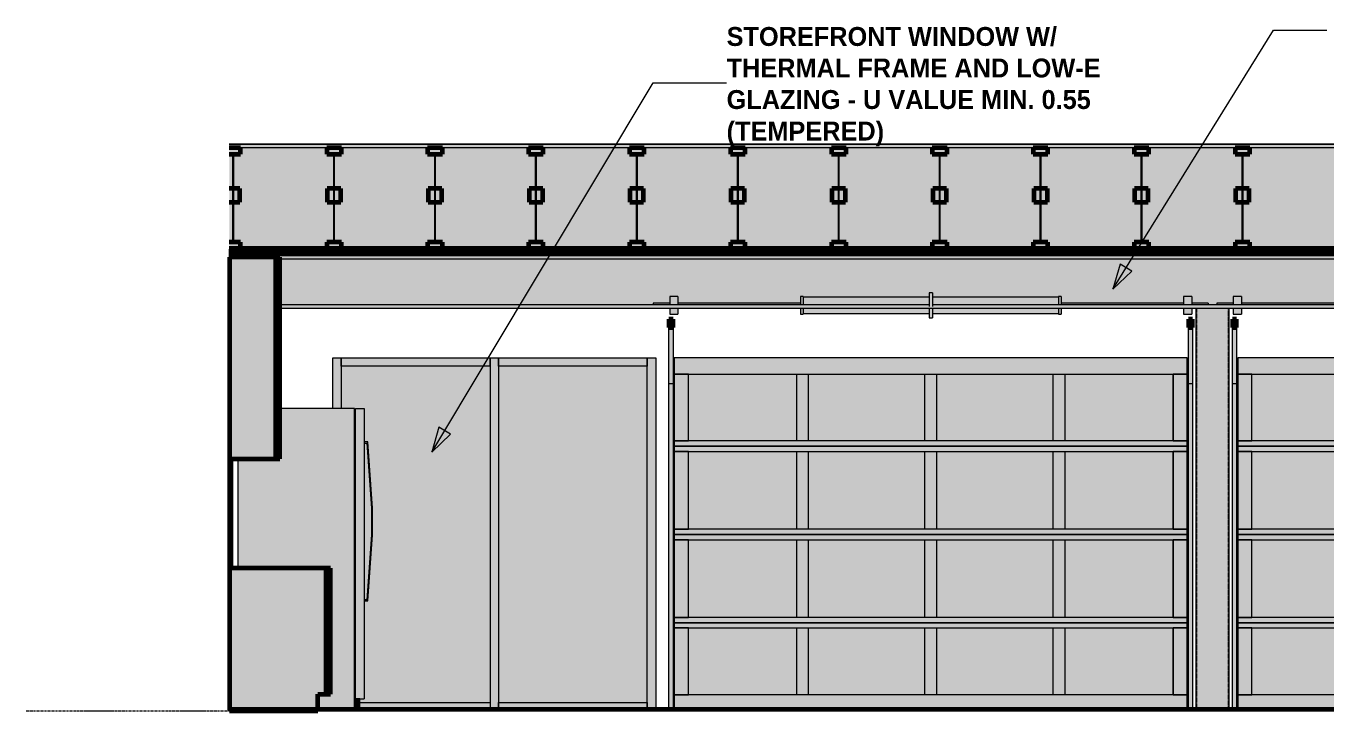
# Model space of a CAD drawing. Header units: inches. Extents: x 2872 to 9394, y -6 to 375.
# Drawn here: x 2872.2 to 3181.5, y 0 to 163 of the extents above; entities that cross this region are included whole.
import ezdxf

# ---------------------------------------------------------------- set-up
doc = ezdxf.new("R2010")
doc.units = ezdxf.units.IN
doc.header["$MEASUREMENT"] = 0
doc.linetypes.add('Grid Line 1_2_', pattern=[0.875, 0.5, -0.125, 0.125, -0.125])
doc.linetypes.add('Hidden 1_8_', pattern=[0.1875, 0.125, -0.0625])
for name, color, linetype, lineweight in [('0-1', 7, 'Continuous', 5), ('0-2', 250, 'Continuous', 18), ('0-3', 10, 'Continuous', 9), ('A-CLNG-1', 251, 'Continuous', 5), ('A-CLNG-2', 7, 'Continuous', 60), ('A-CLNG-3', 250, 'Continuous', 18), ('A-CLNG-PATT-1', 10, 'Continuous', 9), ('A-DOOR-1', 55, 'Continuous', 18), ('A-DOOR-4', 255, 'Continuous', 18), ('A-DOOR-5', 50, 'Continuous', 18), ('A-DOOR-6', 59, 'Continuous', 18), ('A-DOOR-7', 250, 'Continuous', 18), ('A-DOOR-8', 7, 'Continuous', 60), ('A-FLOR-1', 8, 'Continuous', 5), ('A-FLOR-2', 7, 'Continuous', 60), ('A-FLOR-LEVL-1', 51, 'Grid Line 1_2_', 9), ('A-FLOR-MCUT-1', 250, 'Continuous', 18), ('A-FLOR-PATT-1', 252, 'Continuous', 9), ('A-FLOR-PATT-2', 253, 'Continuous', 9), ('A-FLOR-PATT-3', 10, 'Continuous', 9), ('A-GLAZ-CURT-1', 10, 'Continuous', 9), ('A-GLAZ-CWMG-1', 57, 'Continuous', 9), ('A-GLAZ-CWMG-2', 10, 'Continuous', 9), ('A-WALL-1', 250, 'Continuous', 18), ('A-WALL-2', 113, 'Continuous', 60), ('A-WALL-PATT-1', 111, 'Continuous', 9), ('G-ANNO-TEXT', 231, 'Continuous', 9), ('I-WALL', 2, 'Continuous', 18), ('Q-CASE', 31, 'Continuous', 9), ('Q-CASE-1', 31, 'Continuous', 60), ('Q-SPCQ', 91, 'Continuous', 9), ('S-BEAM-1', 254, 'Continuous', 5), ('S-BEAM-2', 10, 'Continuous', 9), ('S-BEAM-3', 7, 'Continuous', 60), ('S-COLS-1', 254, 'Continuous', 5), ('S-COLS-2', 10, 'Continuous', 9), ('S-COLS-3', 10, 'Hidden 1_8_', 9)]:
    doc.layers.add(name, color=color, linetype=linetype, lineweight=lineweight)
doc.styles.add('Century Gothic_B', font='GOTHICB.TTF', dxfattribs={"height": 4.5})

# ---------------------------------------------------------------- blocks, each defined once
blk = doc.blocks.new('System Panel - Glazed-3216260-INTERIOR ELEVATION - COMMUNITY ROOM _115_ - WEST WALL')
at = {"layer": 'A-GLAZ-CURT-1'}
blk.add_hatch(color=256, dxfattribs=at).paths.add_polyline_path([(3019.92, 2), (3019.92, 82), (2984.53, 82), (2984.53, 2)], flags=0)
blk = doc.blocks.new('Rectangular Mullion - 2_ x 4_ rectangular-3216261-INTERIOR ELEVATION - COMMUNITY ROOM _115_ - WEST WALL')
at = {"layer": 'A-GLAZ-CWMG-1'}
blk.add_hatch(color=256, dxfattribs=at).paths.add_polyline_path([(2945.12, 72), (2947.12, 72), (2947.12, 84), (2945.12, 84), (2945.12, 81)], flags=0)
at = {"layer": 'A-GLAZ-CWMG-2'}
blk.add_line((2947.12, 84), (2947.12, 72), dxfattribs=at)
blk = doc.blocks.new('Rectangular Mullion - 2_ x 4_ rectangular-2352499-INTERIOR ELEVATION - COMMUNITY ROOM _115_ - WEST WALL')
at = {"layer": 'A-GLAZ-CWMG-1'}
blk.add_hatch(color=256, dxfattribs=at).paths.add_polyline_path([(2984.53, 0.38), (3019.92, 0.38), (3019.92, 2), (2984.53, 2)], flags=0)
at = {"layer": 'A-GLAZ-CWMG-2'}
for p, q in [((2984.53, 0.38), (2984.53, 2)), ((2984.53, 2), (3019.92, 2)), ((3019.92, 2), (3019.92, 0.38))]:
    blk.add_line(p, q, dxfattribs=at)
blk = doc.blocks.new('Rectangular Mullion - 2_ x 4_ rectangular-3216262-INTERIOR ELEVATION - COMMUNITY ROOM _115_ - WEST WALL')
at = {"layer": 'A-GLAZ-CWMG-1'}
blk.add_hatch(color=256, dxfattribs=at).paths.add_polyline_path([(3019.92, 0.38), (3021.92, 0.38), (3021.92, 84), (3019.92, 84), (3019.92, 1.51)], flags=0)
at = {"layer": 'A-GLAZ-CWMG-2'}
blk.add_line((3019.92, 0.38), (3019.92, 84), dxfattribs=at)
blk = doc.blocks.new('Rectangular Mullion - 2_ x 4_ rectangular-1948706-INTERIOR ELEVATION - COMMUNITY ROOM _115_ - WEST WALL')
at = {"layer": 'A-GLAZ-CWMG-1'}
blk.add_hatch(color=256, dxfattribs=at).paths.add_polyline_path([(2976.7, 82), (2982.52, 82), (2982.52, 84), (2947.12, 84), (2947.12, 82)], flags=0)
at = {"layer": 'A-GLAZ-CWMG-2'}
for p, q in [((2947.12, 82), (2947.12, 84)), ((2982.52, 84), (2982.52, 82)), ((2982.52, 82), (2947.12, 82))]:
    blk.add_line(p, q, dxfattribs=at)
blk = doc.blocks.new('System Panel - Glazed-3216263-INTERIOR ELEVATION - COMMUNITY ROOM _115_ - WEST WALL')
at = {"layer": 'A-GLAZ-CURT-1'}
h = blk.add_hatch(color=256, dxfattribs=at)
h.paths.add_polyline_path([(2950.57, 2), (2950.57, 72), (2952.57, 72), (2952.57, 64), (2953.48, 64), (2954.57, 48.28), (2954.57, 41.94), (2953.48, 26.23), (2952.57, 26.23), (2952.57, 2.87), (2951.57, 2.87), (2951.57, 2), (2982.53, 2), (2982.52, 82), (2947.12, 82), (2947.12, 72), (2950.32, 72), (2950.32, 2)], flags=0)
h.paths.add_polyline_path([(2953.24, 26.48), (2954.32, 41.95), (2954.32, 48.29), (2953.24, 63.75), (2952.57, 63.75), (2952.57, 26.48)], flags=0)
blk = doc.blocks.new('Rectangular Mullion - 2_ x 4_ rectangular-V2-INTERIOR ELEVATION - COMMUNITY ROOM _115_ - WEST WALL')
at = {"layer": 'A-GLAZ-CWMG-1'}
h = blk.add_hatch(color=256, dxfattribs=at)
h.paths.add_polyline_path([(2976.7, 0.38), (2982.53, 0.38), (2982.53, 2), (2951.57, 2), (2951.57, 0.38), (2974.15, 0.38)], flags=0)
h.paths.add_polyline_path([(2950.32, 0.38), (2950.57, 0.38), (2950.57, 2), (2950.32, 2)], flags=0)
at = {"layer": 'A-GLAZ-CWMG-2'}
for p, q in [((2950.32, 2), (2950.57, 2)), ((2951.57, 2), (2982.53, 2)), ((2982.53, 2), (2982.53, 0.38))]:
    blk.add_line(p, q, dxfattribs=at)
blk = doc.blocks.new('Rectangular Mullion - 2_ x 4_ rectangular-3216264-INTERIOR ELEVATION - COMMUNITY ROOM _115_ - WEST WALL')
at = {"layer": 'A-GLAZ-CWMG-1'}
blk.add_hatch(color=256, dxfattribs=at).paths.add_polyline_path([(2984.53, 0.38), (2984.53, 84), (2982.53, 84), (2982.53, 0.38)], flags=0)
at = {"layer": 'A-GLAZ-CWMG-2'}
for p, q in [((2982.53, 84), (2982.53, 0.38)), ((2984.53, 84), (2984.53, 0.38))]:
    blk.add_line(p, q, dxfattribs=at)
blk = doc.blocks.new('GLASS GARAGE DOOR B - DOOR AT COMMUNITY ROOM-3205847-INTERIOR ELEVATION - COMMUNITY ROOM _115_ - WEST WALL')
at = {"layer": 'A-DOOR-1'}
h = blk.add_hatch(color=256, dxfattribs=at)
h.paths.add_polyline_path([(3279, 3.87), (3279, 19.75), (3278.95, 19.75), (3278.95, 3.87)], flags=0)
h.paths.add_polyline_path([(3279, 22.25), (3279, 40.75), (3278.95, 40.75), (3278.95, 22.25)], flags=0)
h.paths.add_polyline_path([(3278.95, 43.25), (3279, 43.25), (3279, 61.75), (3278.95, 61.75)], flags=0)
h.paths.add_polyline_path([(3279, 64.25), (3279, 80.12), (3278.95, 80.12), (3278.95, 64.25)], flags=0)
at = {"layer": 'A-DOOR-4'}
h = blk.add_hatch(color=256, dxfattribs=at)
h.paths.add_polyline_path([(3221.72, 93.5), (3221.72, 95.87), (3220.92, 95.87), (3220.92, 93.5)], flags=0)
h.paths.add_polyline_path([(3221.72, 96.25), (3221.72, 99.5), (3220.92, 99.5), (3220.92, 96.25), (3221.28, 96.25)], flags=0)
for points in [[(3155.32, 96.68), (3159.27, 96.7), (3159.26, 97), (3155.32, 97), (3155.32, 96.7)], [(3180.32, 96.68), (3190.33, 96.7), (3190.33, 97), (3161.21, 97), (3161.21, 96.68), (3173.3, 96.68)], [(3277.85, 96.68), (3281.44, 96.69), (3281.44, 97), (3252.32, 97), (3252.32, 96.68), (3271.6, 96.68)], [(3283.89, 96.68), (3287.32, 96.69), (3287.32, 97), (3283.38, 97), (3283.38, 96.68), (3283.75, 96.68)], [(3159.26, 91.25), (3160.04, 91.25), (3160.04, 93.25), (3159.04, 93.25), (3159.04, 91.25)], [(3283.6, 91.25), (3283.6, 93.25), (3282.6, 93.25), (3282.6, 91.25)], [(3159.26, 77.91), (3160.04, 77.91), (3160.04, 91.25), (3159.04, 91.25), (3159.04, 77.91)], [(3283.6, 77.91), (3283.6, 91.25), (3282.6, 91.25), (3282.6, 77.91)], [(3159.04, 0.37), (3160.04, 0.37), (3160.04, 77.91), (3159.04, 77.91), (3159.04, 3.87)], [(3283.6, 0.37), (3283.6, 77.91), (3282.6, 77.91), (3282.6, 0.37)]]:
    blk.add_hatch(color=256, dxfattribs=at).paths.add_polyline_path(points, flags=0)
h = blk.add_hatch(color=256, dxfattribs=at)
h.paths.add_polyline_path([(3159.27, 94.42), (3161.21, 94.42), (3161.21, 95.87), (3159.27, 95.87), (3159.27, 94.52)], flags=0)
h.paths.add_polyline_path([(3161.02, 96.68), (3161.21, 96.7), (3161.21, 98.58), (3159.27, 98.58), (3159.27, 96.68), (3160.04, 96.68)], flags=0)
h = blk.add_hatch(color=256, dxfattribs=at)
h.paths.add_polyline_path([(3190.33, 94.37), (3190.95, 94.37), (3190.95, 95.87), (3190.33, 95.87), (3190.33, 94.51)], flags=0)
h.paths.add_polyline_path([(3190.71, 96.68), (3190.95, 96.7), (3190.95, 98.63), (3190.33, 98.63), (3190.33, 96.68)], flags=0)
h = blk.add_hatch(color=256, dxfattribs=at)
h.paths.add_polyline_path([(3190.95, 94.59), (3220.92, 94.59), (3220.92, 95.87), (3190.95, 95.87), (3190.95, 94.69)], flags=0)
h.paths.add_polyline_path([(3220.92, 96.68), (3220.92, 98.41), (3190.95, 98.41), (3190.95, 96.68), (3218.94, 96.68)], flags=0)
h = blk.add_hatch(color=256, dxfattribs=at)
h.paths.add_polyline_path([(3221.72, 94.59), (3251.69, 94.59), (3251.69, 95.87), (3221.72, 95.87), (3221.72, 94.69)], flags=0)
h.paths.add_polyline_path([(3250.54, 96.68), (3251.69, 96.7), (3251.69, 98.41), (3221.72, 98.41), (3221.72, 96.68), (3243.52, 96.68)], flags=0)
h = blk.add_hatch(color=256, dxfattribs=at)
h.paths.add_polyline_path([(3252.32, 94.37), (3252.32, 95.87), (3251.69, 95.87), (3251.69, 94.37)], flags=0)
h.paths.add_polyline_path([(3252.32, 96.68), (3252.32, 98.63), (3251.69, 98.63), (3251.69, 96.68), (3252.29, 96.68)], flags=0)
h = blk.add_hatch(color=256, dxfattribs=at)
h.paths.add_polyline_path([(3281.44, 94.42), (3283.38, 94.42), (3283.38, 95.87), (3281.44, 95.87), (3281.44, 94.52)], flags=0)
h.paths.add_polyline_path([(3283.38, 96.68), (3283.38, 98.58), (3281.44, 98.58), (3281.44, 96.68), (3282.22, 96.68)], flags=0)
at = {"layer": 'A-DOOR-5'}
h = blk.add_hatch(color=256, dxfattribs=at)
h.paths.add_polyline_path([(3163.7, 64.25), (3189.45, 64.25), (3189.45, 80.12), (3163.7, 80.12), (3163.7, 67.45)], flags=0)
h.paths.add_polyline_path([(3250.45, 64.25), (3250.45, 80.12), (3222.7, 80.12), (3222.7, 64.25)], flags=0)
h.paths.add_polyline_path([(3257.56, 64.25), (3278.95, 64.25), (3278.95, 80.12), (3253.2, 80.12), (3253.2, 64.25)], flags=0)
h.paths.add_polyline_path([(3192.2, 64.25), (3219.95, 64.25), (3219.95, 80.12), (3192.2, 80.12), (3192.2, 67.45)], flags=0)
h = blk.add_hatch(color=256, dxfattribs=at)
h.paths.add_polyline_path([(3219.95, 43.25), (3219.95, 61.75), (3192.2, 61.75), (3192.2, 43.25), (3201.39, 43.25)], flags=0)
h.paths.add_polyline_path([(3173.3, 43.25), (3189.45, 43.25), (3189.45, 61.75), (3163.7, 61.75), (3163.7, 43.25)], flags=0)
h.paths.add_polyline_path([(3278.95, 43.25), (3278.95, 61.75), (3253.2, 61.75), (3253.2, 43.25), (3257.56, 43.25)], flags=0)
h.paths.add_polyline_path([(3250.45, 43.25), (3250.45, 61.75), (3222.7, 61.75), (3222.7, 43.25)], flags=0)
h = blk.add_hatch(color=256, dxfattribs=at)
h.paths.add_polyline_path([(3219.95, 22.25), (3219.95, 40.75), (3192.2, 40.75), (3192.2, 22.25), (3201.39, 22.25)], flags=0)
h.paths.add_polyline_path([(3173.3, 22.25), (3189.45, 22.25), (3189.45, 40.75), (3163.7, 40.75), (3163.7, 22.25)], flags=0)
h.paths.add_polyline_path([(3257.56, 22.25), (3278.95, 22.25), (3278.95, 40.75), (3253.2, 40.75), (3253.2, 22.25)], flags=0)
h.paths.add_polyline_path([(3250.45, 22.25), (3250.45, 40.75), (3222.7, 40.75), (3222.7, 22.25)], flags=0)
h = blk.add_hatch(color=256, dxfattribs=at)
h.paths.add_polyline_path([(3163.7, 3.87), (3189.45, 3.87), (3189.45, 19.75), (3163.7, 19.75), (3163.7, 16.86)], flags=0)
h.paths.add_polyline_path([(3278.95, 3.87), (3278.95, 19.75), (3253.2, 19.75), (3253.2, 3.87), (3257.56, 3.87)], flags=0)
h.paths.add_polyline_path([(3192.2, 3.87), (3219.95, 3.87), (3219.95, 19.75), (3192.2, 19.75)], flags=0)
h.paths.add_polyline_path([(3250.45, 3.87), (3250.45, 19.75), (3222.7, 19.75), (3222.7, 3.87)], flags=0)
at = {"layer": 'A-DOOR-6'}
h = blk.add_hatch(color=256, dxfattribs=at)
h.paths.add_polyline_path([(3160.32, 63), (3282.32, 63), (3282.32, 64.25), (3160.32, 64.25)], flags=0)
h.paths.add_polyline_path([(3278.95, 80.12), (3282.32, 80.12), (3282.32, 84), (3160.32, 84), (3160.32, 80.12), (3263.61, 80.12)], flags=0)
h = blk.add_hatch(color=256, dxfattribs=at)
h.paths.add_polyline_path([(3161.32, 64.25), (3163.7, 64.25), (3163.7, 80.12), (3160.32, 80.12), (3160.32, 64.25)], flags=0)
h.paths.add_polyline_path([(3279, 64.25), (3282.32, 64.25), (3282.32, 80.12), (3279, 80.12), (3279, 67.45)], flags=0)
for points in [[(3189.45, 64.25), (3192.2, 64.25), (3192.2, 80.12), (3189.45, 80.12), (3189.45, 67.45)], [(3219.95, 64.25), (3222.7, 64.25), (3222.7, 80.12), (3219.95, 80.12), (3219.95, 67.45)], [(3250.45, 64.25), (3253.2, 64.25), (3253.2, 80.12), (3250.45, 80.12), (3250.45, 67.45)], [(3192.2, 43.25), (3192.2, 61.75), (3189.45, 61.75), (3189.45, 43.25)], [(3222.7, 43.25), (3222.7, 61.75), (3219.95, 61.75), (3219.95, 43.25)], [(3253.2, 43.25), (3253.2, 61.75), (3250.45, 61.75), (3250.45, 43.25)], [(3189.45, 22.25), (3192.2, 22.25), (3192.2, 40.75), (3189.45, 40.75), (3189.45, 33.72)], [(3222.7, 22.25), (3222.7, 40.75), (3219.95, 40.75), (3219.95, 22.25)], [(3253.2, 22.25), (3253.2, 40.75), (3250.45, 40.75), (3250.45, 22.25)], [(3192.2, 3.87), (3192.2, 19.75), (3189.45, 19.75), (3189.45, 3.87)], [(3222.7, 3.87), (3222.7, 19.75), (3219.95, 19.75), (3219.95, 3.87)], [(3253.2, 3.87), (3253.2, 19.75), (3250.45, 19.75), (3250.45, 3.87)]]:
    blk.add_hatch(color=256, dxfattribs=at).paths.add_polyline_path(points, flags=0)
h = blk.add_hatch(color=256, dxfattribs=at)
h.paths.add_polyline_path([(3160.32, 42), (3282.32, 42), (3282.32, 43.25), (3160.32, 43.25)], flags=0)
h.paths.add_polyline_path([(3257.56, 61.75), (3282.32, 61.75), (3282.32, 63), (3160.32, 63), (3160.32, 61.75), (3201.39, 61.75)], flags=0)
h = blk.add_hatch(color=256, dxfattribs=at)
h.paths.add_polyline_path([(3161.32, 43.25), (3163.7, 43.25), (3163.7, 61.75), (3160.32, 61.75), (3160.32, 43.25)], flags=0)
h.paths.add_polyline_path([(3281.32, 43.25), (3282.32, 43.25), (3282.32, 61.75), (3279, 61.75), (3279, 43.25)], flags=0)
h = blk.add_hatch(color=256, dxfattribs=at)
h.paths.add_polyline_path([(3160.32, 21), (3282.32, 21), (3282.32, 22.25), (3160.32, 22.25)], flags=0)
h.paths.add_polyline_path([(3201.39, 40.75), (3282.32, 40.75), (3282.32, 42), (3160.32, 42), (3160.32, 40.75), (3173.3, 40.75)], flags=0)
h = blk.add_hatch(color=256, dxfattribs=at)
h.paths.add_polyline_path([(3161.32, 22.25), (3163.7, 22.25), (3163.7, 40.75), (3160.32, 40.75), (3160.32, 22.25)], flags=0)
h.paths.add_polyline_path([(3282.32, 22.25), (3282.32, 40.75), (3279, 40.75), (3279, 22.25), (3281.32, 22.25)], flags=0)
h = blk.add_hatch(color=256, dxfattribs=at)
h.paths.add_polyline_path([(3173.3, 0.37), (3282.32, 0.37), (3282.32, 3.87), (3160.32, 3.87), (3160.32, 0.37), (3172.13, 0.37)], flags=0)
h.paths.add_polyline_path([(3257.56, 19.75), (3282.32, 19.75), (3282.32, 21), (3160.32, 21), (3160.32, 19.75), (3201.39, 19.75)], flags=0)
h = blk.add_hatch(color=256, dxfattribs=at)
h.paths.add_polyline_path([(3281.32, 3.87), (3282.32, 3.87), (3282.32, 19.75), (3279, 19.75), (3279, 3.87)], flags=0)
h.paths.add_polyline_path([(3163.7, 3.87), (3163.7, 19.75), (3160.32, 19.75), (3160.32, 3.87), (3161.32, 3.87)], flags=0)
at = {"layer": 'A-DOOR-7'}
for p, q in [((3221.72, 99.5), (3220.92, 99.5)), ((3220.92, 99.5), (3220.92, 96.24)), ((3221.72, 99.5), (3221.72, 96.24)), ((3159.27, 97), (3155.32, 97)), ((3155.32, 97), (3155.32, 96.7)), ((3161.21, 98.58), (3159.27, 98.58)), ((3159.27, 98.58), (3159.27, 96.69)), ((3161.21, 98.58), (3161.21, 96.69)), ((3190.33, 97), (3161.21, 97)), ((3190.95, 98.63), (3190.33, 98.63)), ((3190.33, 98.63), (3190.33, 96.69)), ((3190.95, 98.63), (3190.95, 96.69)), ((3220.92, 98.41), (3190.95, 98.41)), ((3251.69, 98.41), (3221.72, 98.41)), ((3252.32, 98.63), (3251.69, 98.63)), ((3251.69, 98.63), (3251.69, 96.69)), ((3252.32, 98.63), (3252.32, 96.69)), ((3281.44, 97), (3252.32, 97)), ((3283.38, 98.58), (3281.44, 98.58)), ((3281.44, 98.58), (3281.44, 96.69)), ((3283.38, 98.58), (3283.38, 96.69)), ((3287.32, 97), (3283.38, 97)), ((3287.32, 97), (3287.32, 96.7)), ((3159.27, 95.86), (3159.27, 94.42)), ((3159.27, 94.42), (3161.21, 94.42)), ((3161.21, 95.86), (3161.21, 94.42)), ((3190.33, 95.86), (3190.33, 94.37)), ((3190.33, 94.37), (3190.95, 94.37)), ((3190.95, 95.86), (3190.95, 94.37)), ((3190.95, 94.59), (3220.92, 94.59)), ((3220.92, 95.86), (3220.92, 93.5)), ((3220.92, 93.5), (3221.72, 93.5)), ((3221.72, 95.86), (3221.72, 93.5)), ((3221.72, 94.59), (3251.69, 94.59)), ((3251.69, 95.86), (3251.69, 94.37)), ((3251.69, 94.37), (3252.32, 94.37)), ((3252.32, 95.86), (3252.32, 94.37)), ((3281.44, 95.86), (3281.44, 94.42)), ((3281.44, 94.42), (3283.38, 94.42)), ((3283.38, 95.86), (3283.38, 94.42)), ((3159.04, 77.91), (3159.04, 91.25)), ((3160.04, 91.25), (3160.04, 77.91)), ((3282.6, 77.91), (3282.6, 91.25)), ((3283.6, 91.25), (3283.6, 77.91)), ((3282.32, 84), (3160.32, 84)), ((3160.32, 84), (3160.32, 80.12)), ((3282.32, 80.12), (3282.32, 84)), ((3159.04, 0.37), (3159.04, 77.91)), ((3159.04, 77.91), (3160.04, 77.91)), ((3160.04, 77.91), (3160.04, 0.37)), ((3163.7, 80.12), (3160.32, 80.12)), ((3160.32, 80.12), (3160.32, 64.25)), ((3160.32, 80.12), (3282.32, 80.12)), ((3163.7, 64.25), (3163.7, 80.12)), ((3189.45, 80.12), (3192.2, 80.12)), ((3189.45, 64.25), (3189.45, 80.12)), ((3192.2, 80.12), (3192.2, 64.25)), ((3219.95, 80.12), (3222.7, 80.12)), ((3219.95, 64.25), (3219.95, 80.12)), ((3222.7, 80.12), (3222.7, 64.25)), ((3250.45, 80.12), (3253.2, 80.12)), ((3250.45, 64.25), (3250.45, 80.12)), ((3253.2, 80.12), (3253.2, 64.25)), ((3278.95, 64.25), (3278.95, 80.12)), ((3282.32, 80.12), (3279, 80.12)), ((3279, 80.12), (3279, 64.25)), ((3282.32, 64.25), (3282.32, 80.12)), ((3282.6, 0.37), (3282.6, 77.91)), ((3282.6, 77.91), (3283.6, 77.91)), ((3283.6, 77.91), (3283.6, 0.37)), ((3160.32, 64.25), (3163.7, 64.25)), ((3160.32, 64.25), (3160.32, 63)), ((3282.32, 64.25), (3160.32, 64.25)), ((3160.32, 63), (3282.32, 63)), ((3282.32, 63), (3160.32, 63)), ((3160.32, 63), (3160.32, 61.75)), ((3192.2, 64.25), (3189.45, 64.25)), ((3222.7, 64.25), (3219.95, 64.25)), ((3253.2, 64.25), (3250.45, 64.25)), ((3279, 64.25), (3282.32, 64.25)), ((3282.32, 63), (3282.32, 64.25)), ((3282.32, 61.75), (3282.32, 63)), ((3163.7, 61.75), (3160.32, 61.75)), ((3160.32, 61.75), (3160.32, 43.25)), ((3160.32, 61.75), (3282.32, 61.75)), ((3163.7, 43.25), (3163.7, 61.75)), ((3189.45, 61.75), (3192.2, 61.75)), ((3189.45, 43.25), (3189.45, 61.75)), ((3192.2, 61.75), (3192.2, 43.25)), ((3219.95, 61.75), (3222.7, 61.75)), ((3219.95, 43.25), (3219.95, 61.75)), ((3222.7, 61.75), (3222.7, 43.25)), ((3250.45, 61.75), (3253.2, 61.75)), ((3250.45, 43.25), (3250.45, 61.75)), ((3253.2, 61.75), (3253.2, 43.25)), ((3278.95, 43.25), (3278.95, 61.75)), ((3282.32, 61.75), (3279, 61.75)), ((3279, 61.75), (3279, 43.25)), ((3282.32, 43.25), (3282.32, 61.75)), ((3160.32, 43.25), (3163.7, 43.25)), ((3160.32, 43.25), (3160.32, 42)), ((3282.32, 43.25), (3160.32, 43.25)), ((3160.32, 42), (3282.32, 42)), ((3282.32, 42), (3160.32, 42)), ((3160.32, 42), (3160.32, 40.75)), ((3163.7, 40.75), (3160.32, 40.75)), ((3160.32, 40.75), (3160.32, 22.25)), ((3160.32, 40.75), (3282.32, 40.75)), ((3163.7, 22.25), (3163.7, 40.75)), ((3192.2, 43.25), (3189.45, 43.25)), ((3189.45, 40.75), (3192.2, 40.75)), ((3189.45, 22.25), (3189.45, 40.75)), ((3192.2, 40.75), (3192.2, 22.25)), ((3222.7, 43.25), (3219.95, 43.25)), ((3219.95, 40.75), (3222.7, 40.75)), ((3219.95, 22.25), (3219.95, 40.75)), ((3222.7, 40.75), (3222.7, 22.25)), ((3253.2, 43.25), (3250.45, 43.25)), ((3250.45, 40.75), (3253.2, 40.75)), ((3250.45, 22.25), (3250.45, 40.75)), ((3253.2, 40.75), (3253.2, 22.25)), ((3278.95, 22.25), (3278.95, 40.75)), ((3279, 43.25), (3282.32, 43.25)), ((3282.32, 40.75), (3279, 40.75)), ((3279, 40.75), (3279, 22.25)), ((3282.32, 42), (3282.32, 43.25)), ((3282.32, 40.75), (3282.32, 42)), ((3282.32, 22.25), (3282.32, 40.75)), ((3160.32, 22.25), (3163.7, 22.25)), ((3160.32, 22.25), (3160.32, 21)), ((3282.32, 22.25), (3160.32, 22.25)), ((3192.2, 22.25), (3189.45, 22.25)), ((3222.7, 22.25), (3219.95, 22.25)), ((3253.2, 22.25), (3250.45, 22.25)), ((3279, 22.25), (3282.32, 22.25)), ((3282.32, 21), (3282.32, 22.25)), ((3160.32, 21), (3282.32, 21)), ((3282.32, 21), (3160.32, 21)), ((3160.32, 21), (3160.32, 19.75)), ((3163.7, 19.75), (3160.32, 19.75)), ((3160.32, 19.75), (3160.32, 3.87)), ((3160.32, 19.75), (3282.32, 19.75)), ((3163.7, 3.87), (3163.7, 19.75)), ((3189.45, 19.75), (3192.2, 19.75)), ((3189.45, 3.87), (3189.45, 19.75)), ((3192.2, 19.75), (3192.2, 3.87)), ((3219.95, 19.75), (3222.7, 19.75)), ((3219.95, 3.87), (3219.95, 19.75)), ((3222.7, 19.75), (3222.7, 3.87)), ((3250.45, 19.75), (3253.2, 19.75)), ((3250.45, 3.87), (3250.45, 19.75)), ((3253.2, 19.75), (3253.2, 3.87)), ((3278.95, 3.87), (3278.95, 19.75)), ((3282.32, 19.75), (3279, 19.75)), ((3279, 19.75), (3279, 3.87)), ((3282.32, 19.75), (3282.32, 21)), ((3282.32, 3.87), (3282.32, 19.75)), ((3160.32, 3.87), (3163.7, 3.87)), ((3160.32, 3.87), (3160.32, 0.37)), ((3282.32, 3.87), (3160.32, 3.87)), ((3192.2, 3.87), (3189.45, 3.87)), ((3222.7, 3.87), (3219.95, 3.87)), ((3253.2, 3.87), (3250.45, 3.87)), ((3279, 3.87), (3282.32, 3.87)), ((3282.32, 0.37), (3282.32, 3.87))]:
    blk.add_line(p, q, dxfattribs=at)
at = {"layer": 'A-DOOR-8'}
for p, q in [((3159.04, 93.25), (3159.04, 91.25)), ((3160.04, 93.25), (3159.04, 93.25)), ((3160.04, 91.25), (3160.04, 93.25)), ((3282.6, 93.25), (3282.6, 91.25)), ((3283.6, 93.25), (3282.6, 93.25)), ((3283.6, 91.25), (3283.6, 93.25)), ((3159.04, 91.25), (3160.04, 91.25)), ((3282.6, 91.25), (3283.6, 91.25))]:
    blk.add_line(p, q, dxfattribs=at)
blk = doc.blocks.new('CTR - 1st Phase - Shell_rvt-1-INTERIOR ELEVATION - COMMUNITY ROOM _115_ - WEST WALL')
at = {"layer": 'A-CLNG-1'}
blk.add_hatch(color=256, dxfattribs=at).paths.add_polyline_path([(3117.13, 109.5), (3369.9, 109.5), (3369.9, 110), (2920.53, 110), (2920.53, 109.87), (2920.57, 109.87), (2920.57, 109.5), (3103.09, 109.5)], flags=0)
at = {"layer": 'A-CLNG-PATT-1'}
h = blk.add_hatch(dxfattribs=at)
h.set_pattern_fill('FP_5', color=256, style=0, pattern_type=2)
h.set_pattern_definition([(0, (0, 0), (15.36, 3.84), [0.634, -10.886, 0.634, -10.886, -61.44]), (0, (0, 0), (15.36, 3.84), [-23.04, 0.634, -22.406, 0.634, -10.886, -26.88]), (0, (0, 0), (15.36, 3.84), [-57.6, 0.634, -7.046, 0.634, -18.566]), (120, (5.76, 1.92), (-11.0055376, 11.38215), [0.634, -10.886, 0.634, -10.886, -61.44]), (120, (5.76, 1.92), (-11.0055376, 11.38215), [-23.04, 0.634, -22.406, 0.634, -10.886, -26.88]), (120, (5.76, 1.92), (-11.0055376, 11.38215), [-57.6, 0.634, -7.046, 0.634, -18.566]), (240, (7.68, 9.6), (-4.3544624, -15.22215), [0.634, -10.886, 0.634, -10.886, -61.44]), (240, (7.68, 9.6), (-4.3544624, -15.22215), [-23.04, 0.634, -22.406, 0.634, -10.886, -26.88]), (240, (7.68, 9.6), (-4.3544624, -15.22215), [-57.6, 0.634, -7.046, 0.634, -18.566])])
h.paths.add_polyline_path([(3355.86, 108.87), (3369.9, 108.87), (3369.9, 109.5), (2920.57, 109.5), (2920.57, 108.87), (3341.82, 108.87)], flags=0)
at = {"layer": 'A-FLOR-1'}
blk.add_hatch(color=256, dxfattribs=at).paths.add_polyline_path([(3341.82, 134.75), (3369.9, 134.75), (3369.9, 134.87), (2920.53, 134.87), (2920.53, 134.75), (3313.73, 134.75)], flags=0)
at = {"layer": 'A-FLOR-PATT-1'}
h = blk.add_hatch(dxfattribs=at)
h.set_pattern_fill('FP_1', color=256, style=0, pattern_type=2)
h.set_pattern_definition([(161.57, (0.24, 0.24), (-1.92045124, 0.00015035), [0, -13.661, 1.517, 0]), (18.43, (-0.24, 0.24), (-1.92045124, -0.00015035), [0, -13.661, 1.517, 0]), (108.43, (0.24, 0.24), (0.95996907, -4.80073665), [4.553, -10.625]), (71.57, (-0.24, 0.24), (0.95996907, 4.80073665), [4.553, -10.625])])
h.paths.add_polyline_path([(3145.22, 110), (3369.9, 110), (3369.9, 134), (2920.53, 134), (2920.53, 110), (3117.13, 110)], flags=0)
at = {"layer": 'A-FLOR-PATT-2'}
h = blk.add_hatch(dxfattribs=at)
h.set_pattern_fill('FP_2', color=256, style=0, pattern_type=2)
h.set_pattern_definition([(0, (0, 0), (7.68, 1.92), [0.634, -5.126, 0.634, -5.126, -30.72]), (0, (0, 0), (7.68, 1.92), [-11.52, 0.634, -10.886, 0.634, -5.126, -13.44]), (0, (0, 0), (7.68, 1.92), [-28.8, 0.634, -3.206, 0.634, -8.966]), (120, (2.88, 0.96), (-5.5027688, 5.6910751), [0.634, -5.126, 0.634, -5.126, -30.72]), (120, (2.88, 0.96), (-5.5027688, 5.6910751), [-11.52, 0.634, -10.886, 0.634, -5.126, -13.44]), (120, (2.88, 0.96), (-5.5027688, 5.6910751), [-28.8, 0.634, -3.206, 0.634, -8.966]), (240, (3.84, 4.8), (-2.1772312, -7.6110751), [0.634, -5.126, 0.634, -5.126, -30.72]), (240, (3.84, 4.8), (-2.1772312, -7.6110751), [-11.52, 0.634, -10.886, 0.634, -5.126, -13.44]), (240, (3.84, 4.8), (-2.1772312, -7.6110751), [-28.8, 0.634, -3.206, 0.634, -8.966])])
h.paths.add_polyline_path([(3341.82, 134.87), (3369.9, 134.87), (3369.9, 134.9), (2920.53, 134.9), (2920.53, 134.87), (3313.73, 134.87)], flags=0)
h = blk.add_hatch(dxfattribs=at)
h.set_pattern_fill('FP_3', color=256, style=0, pattern_type=2)
h.set_pattern_definition([(0, (0, 0), (0, 2.399), []), (315, (0, 0), (2.3985062, 0), [3.393, -3.393]), (45, (0, 0), (2.3985062, 0), [3.393, -3.393])])
h.paths.add_polyline_path([(2920.53, 134), (3369.9, 134), (3369.9, 134.75), (2920.53, 134.75), (2920.53, 134.16)], flags=0)
at = {"layer": 'A-FLOR-PATT-3'}
h = blk.add_hatch(dxfattribs=at)
h.set_pattern_fill('FP_4', color=256, style=0, pattern_type=2)
h.set_pattern_definition([(135, (0, 0), (-2.1213203, -2.1213203), [])])
h.paths.add_polyline_path([(2950.32, 0), (3369.9, 0), (3369.9, 0.37), (2922.54, 0.37), (2920.57, 0), (2945.12, 0)], flags=0)
at = {"layer": 'A-CLNG-2'}
for p, q in [((3369.9, 110), (2920.53, 110)), ((2920.53, 108.87), (3369.9, 108.87))]:
    blk.add_line(p, q, dxfattribs=at)
at = {"layer": 'A-CLNG-3'}
blk.add_line((3369.9, 109.5), (2920.53, 109.5), dxfattribs=at)
at = {"layer": 'A-FLOR-2'}
for p, q in [((2920.53, 110), (3369.9, 110)), ((3369.9, 0.37), (2920.53, 0.37))]:
    blk.add_line(p, q, dxfattribs=at)
at = {"layer": 'A-FLOR-MCUT-1'}
for p, q in [((3369.9, 134.87), (2920.53, 134.87)), ((3369.9, 134.75), (2920.53, 134.75)), ((3369.9, 134), (2920.53, 134)), ((3369.9, 0), (2920.53, 0))]:
    blk.add_line(p, q, dxfattribs=at)
at = {"layer": 'A-WALL-1'}
for p, q in [((2945.12, 84), (3021.92, 84)), ((2945.12, 72), (2945.12, 84)), ((3021.92, 84), (3021.92, 0.37))]:
    blk.add_line(p, q, dxfattribs=at)
at = {"layer": '0-2'}
for name, p in [('GLASS GARAGE DOOR B - DOOR AT COMMUNITY ROOM-3205847-INTERIOR ELEVATION - COMMUNITY ROOM _115_ - WEST WALL', (-134, 0)), ('GLASS GARAGE DOOR B - DOOR AT COMMUNITY ROOM-3205847-INTERIOR ELEVATION - COMMUNITY ROOM _115_ - WEST WALL', (0, 0)), ('Rectangular Mullion - 2_ x 4_ rectangular-3216261-INTERIOR ELEVATION - COMMUNITY ROOM _115_ - WEST WALL', (0, 0)), ('Rectangular Mullion - 2_ x 4_ rectangular-1948706-INTERIOR ELEVATION - COMMUNITY ROOM _115_ - WEST WALL', (0, 0)), ('Rectangular Mullion - 2_ x 4_ rectangular-3216264-INTERIOR ELEVATION - COMMUNITY ROOM _115_ - WEST WALL', (0, 0)), ('Rectangular Mullion - 2_ x 4_ rectangular-1948706-INTERIOR ELEVATION - COMMUNITY ROOM _115_ - WEST WALL', (37.4, 0)), ('Rectangular Mullion - 2_ x 4_ rectangular-3216262-INTERIOR ELEVATION - COMMUNITY ROOM _115_ - WEST WALL', (0, 0)), ('System Panel - Glazed-3216263-INTERIOR ELEVATION - COMMUNITY ROOM _115_ - WEST WALL', (0, 0)), ('System Panel - Glazed-3216260-INTERIOR ELEVATION - COMMUNITY ROOM _115_ - WEST WALL', (0, 0)), ('Rectangular Mullion - 2_ x 4_ rectangular-V2-INTERIOR ELEVATION - COMMUNITY ROOM _115_ - WEST WALL', (0, 0)), ('Rectangular Mullion - 2_ x 4_ rectangular-2352499-INTERIOR ELEVATION - COMMUNITY ROOM _115_ - WEST WALL', (0, 0))]:
    blk.add_blockref(name, p, dxfattribs=at)
blk = doc.blocks.new('HSS-Hollow Structural Section-Column - HSS8X8X3_16-2308985-INTERIOR ELEVATION - COMMUNITY ROOM _115_ - WEST WALL')
at = {"layer": 'S-COLS-3'}
for p, q in [((3150.5, 95.87), (3150.5, 0.38)), ((3158.15, 0.38), (3158.15, 95.87))]:
    blk.add_line(p, q, dxfattribs=at)
blk = doc.blocks.new('TRUSS - 24_-2435176-INTERIOR ELEVATION - COMMUNITY ROOM _115_ - WEST WALL')
at = {"layer": 'S-BEAM-2'}
for p, q in [((2921.37, 133.75), (2921.5, 133.75)), ((2921.37, 111.5), (2921.37, 132.5)), ((2921.5, 132.5), (2921.5, 111.5))]:
    blk.add_line(p, q, dxfattribs=at)
at = {"layer": 'S-BEAM-3'}
for p, q in [((2923.19, 134), (2920.53, 134)), ((2923.19, 132.5), (2923.19, 134)), ((2920.53, 132.5), (2923.19, 132.5)), ((2923.06, 124.3), (2920.53, 124.3)), ((2923.06, 121.05), (2923.06, 124.3)), ((2920.53, 121.05), (2923.06, 121.05)), ((2923.19, 111.5), (2920.53, 111.5)), ((2923.19, 110), (2923.19, 111.5)), ((2920.53, 110), (2923.19, 110))]:
    blk.add_line(p, q, dxfattribs=at)
blk = doc.blocks.new('TRUSS - 24_-V3-INTERIOR ELEVATION - COMMUNITY ROOM _115_ - WEST WALL')
at = {"layer": 'S-BEAM-2'}
for p, q in [((2945.37, 133.75), (2945.5, 133.75)), ((2945.37, 111.5), (2945.37, 132.5)), ((2945.5, 132.5), (2945.5, 111.5))]:
    blk.add_line(p, q, dxfattribs=at)
at = {"layer": 'S-BEAM-3'}
for p, q in [((2947.19, 134), (2943.69, 134)), ((2943.69, 134), (2943.69, 132.5)), ((2947.19, 132.5), (2947.19, 134)), ((2943.69, 132.5), (2947.19, 132.5)), ((2947.06, 124.3), (2943.81, 124.3)), ((2943.81, 124.3), (2943.81, 121.05)), ((2947.06, 121.05), (2947.06, 124.3)), ((2943.81, 121.05), (2947.06, 121.05)), ((2947.19, 111.5), (2943.69, 111.5)), ((2943.69, 111.5), (2943.69, 110)), ((2947.19, 110), (2947.19, 111.5)), ((2943.69, 110), (2947.19, 110))]:
    blk.add_line(p, q, dxfattribs=at)
blk = doc.blocks.new('CTR - 1st Phase - Structure_rvt-1-INTERIOR ELEVATION - COMMUNITY ROOM _115_ - WEST WALL')
at = {"layer": 'S-BEAM-1'}
for points in [[(3355.86, 107.56), (3367.87, 107.56), (3367.87, 108.37), (2920.57, 108.37), (2920.57, 108), (2932.57, 108), (2932.57, 107.56), (3341.82, 107.56)], [(3201.39, 106.69), (3367.87, 106.69), (3367.87, 107.56), (2932.57, 107.56), (2932.57, 106.69), (3173.3, 106.69)], [(3161.21, 97.56), (3190.33, 97.56), (3190.33, 98.63), (3190.95, 98.63), (3190.95, 98.41), (3220.92, 98.41), (3220.92, 99.5), (3221.72, 99.5), (3221.72, 98.41), (3251.69, 98.41), (3251.69, 98.63), (3252.32, 98.63), (3252.32, 97.56), (3281.44, 97.56), (3281.44, 98.58), (3283.38, 98.58), (3283.38, 97.56), (3367.87, 97.56), (3367.87, 106.69), (2932.57, 106.69), (2932.57, 97.56), (3025.27, 97.56), (3025.27, 98.58), (3027.21, 98.58), (3027.21, 97.56), (3056.33, 97.56), (3056.33, 98.63), (3056.95, 98.63), (3056.95, 98.41), (3086.92, 98.41), (3086.92, 99.5), (3087.72, 99.5), (3087.72, 98.41), (3117.69, 98.41), (3117.69, 98.63), (3118.32, 98.63), (3118.32, 97.56), (3147.44, 97.56), (3147.44, 98.58), (3149.38, 98.58), (3149.38, 97.56), (3159.27, 97.56), (3159.27, 98.58), (3161.21, 98.58), (3161.21, 97.8)], [(3313.73, 95.87), (3367.87, 95.87), (3367.87, 96.68), (3221.72, 96.68), (3221.72, 96.25), (3220.92, 96.25), (3220.92, 96.68), (3087.72, 96.68), (3087.72, 96.25), (3086.92, 96.25), (3086.92, 96.68), (2932.57, 96.68), (2932.57, 95.87), (3299.69, 95.87)]]:
    blk.add_hatch(color=256, dxfattribs=at).paths.add_polyline_path(points, flags=0)
h = blk.add_hatch(color=256, dxfattribs=at)
h.paths.add_polyline_path([(3021.32, 96.68), (3021.32, 97), (3025.27, 97), (3025.27, 97.56), (2932.57, 97.56), (2932.57, 96.68), (3018.83, 96.68)], flags=0)
h.paths.add_polyline_path([(3339.31, 96.68), (3367.87, 96.69), (3367.87, 97.56), (3283.38, 97.56), (3283.38, 97), (3287.32, 97), (3287.32, 96.68), (3313.73, 96.68)], flags=0)
h.paths.add_polyline_path([(3155.32, 96.68), (3155.32, 97), (3159.27, 97), (3159.26, 97.56), (3149.38, 97.56), (3149.38, 97), (3153.32, 97), (3153.32, 96.68), (3153.99, 96.68)], flags=0)
h.paths.add_polyline_path([(3027.21, 97), (3056.33, 97), (3056.33, 97.56), (3027.21, 97.56), (3027.21, 97.07)], flags=0)
h.paths.add_polyline_path([(3166.28, 97), (3190.33, 97), (3190.33, 97.56), (3161.21, 97.56), (3161.21, 97)], flags=0)
h.paths.add_polyline_path([(3147.44, 97), (3147.44, 97.56), (3118.32, 97.56), (3118.32, 97), (3145.22, 97)], flags=0)
h.paths.add_polyline_path([(3257.56, 97), (3281.44, 97), (3281.44, 97.56), (3252.32, 97.56), (3252.32, 97)], flags=0)
at = {"layer": 'S-COLS-1'}
for points in [[(3150.5, 0.38), (3150.67, 0.38), (3150.67, 95.87), (3150.32, 95.87), (3150.32, 0.38), (3150.37, 0.38)], [(3157.98, 0.38), (3157.98, 95.87), (3150.67, 95.87), (3150.67, 0.38)], [(3158.32, 0.38), (3158.32, 95.87), (3157.98, 95.87), (3157.98, 0.38), (3158.32, 0.38)]]:
    blk.add_hatch(color=256, dxfattribs=at).paths.add_polyline_path(points, flags=0)
at = {"layer": 'S-BEAM-2'}
for p, q in [((2920.57, 108.37), (3367.87, 108.37)), ((2932.57, 107.56), (3367.87, 107.56)), ((2932.57, 96.68), (3086.92, 96.68)), ((3087.72, 96.68), (3220.92, 96.68)), ((2932.57, 95.87), (3367.87, 95.87))]:
    blk.add_line(p, q, dxfattribs=at)
at = {"layer": 'S-COLS-2'}
for p, q in [((3150.32, 95.87), (3150.32, 0.38)), ((3158.32, 0.38), (3158.32, 95.87))]:
    blk.add_line(p, q, dxfattribs=at)
at = {"layer": '0-3'}
for name, p in [('TRUSS - 24_-2435176-INTERIOR ELEVATION - COMMUNITY ROOM _115_ - WEST WALL', (0, 0)), ('TRUSS - 24_-V3-INTERIOR ELEVATION - COMMUNITY ROOM _115_ - WEST WALL', (0, 0)), ('TRUSS - 24_-V3-INTERIOR ELEVATION - COMMUNITY ROOM _115_ - WEST WALL', (24, 0)), ('TRUSS - 24_-V3-INTERIOR ELEVATION - COMMUNITY ROOM _115_ - WEST WALL', (48, 0)), ('TRUSS - 24_-V3-INTERIOR ELEVATION - COMMUNITY ROOM _115_ - WEST WALL', (72, 0)), ('TRUSS - 24_-V3-INTERIOR ELEVATION - COMMUNITY ROOM _115_ - WEST WALL', (96, 0)), ('TRUSS - 24_-V3-INTERIOR ELEVATION - COMMUNITY ROOM _115_ - WEST WALL', (120, 0)), ('TRUSS - 24_-V3-INTERIOR ELEVATION - COMMUNITY ROOM _115_ - WEST WALL', (144, 0)), ('TRUSS - 24_-V3-INTERIOR ELEVATION - COMMUNITY ROOM _115_ - WEST WALL', (168, 0)), ('TRUSS - 24_-V3-INTERIOR ELEVATION - COMMUNITY ROOM _115_ - WEST WALL', (192, 0)), ('TRUSS - 24_-V3-INTERIOR ELEVATION - COMMUNITY ROOM _115_ - WEST WALL', (216, 0)), ('HSS-Hollow Structural Section-Column - HSS8X8X3_16-2308985-INTERIOR ELEVATION - COMMUNITY ROOM _115_ - WEST WALL', (0, 0))]:
    blk.add_blockref(name, p, dxfattribs=at)
blk = doc.blocks.new('Refrigerator_-_Side-by-Side_6047 - 36_ X 30_-345559-INTERIOR ELEVATION - COMMUNITY ROOM _115_ - WEST WALL')
at = {"layer": 'Q-SPCQ'}
for points in [[(2947.12, 0.38), (2950.32, 0.38), (2950.32, 72), (2932.57, 72), (2932.57, 60), (2922.57, 60), (2922.57, 34), (2944.57, 34), (2944.57, 4), (2941.57, 4), (2941.57, 0.38), (2945.12, 0.38)], [(2952.57, 2.87), (2952.57, 72), (2950.57, 72), (2950.57, 2.87)], [(2953.24, 26.23), (2953.48, 26.23), (2954.57, 41.95), (2954.57, 48.29), (2953.48, 64), (2952.57, 64), (2952.57, 63.75), (2953.24, 63.75), (2954.32, 48.28), (2954.32, 41.94), (2953.24, 26.48), (2952.57, 26.48), (2952.57, 26.23), (2953.22, 26.23)], [(2950.57, 0.38), (2951.57, 0.38), (2951.57, 2.87), (2950.57, 2.87), (2950.57, 2)]]:
    blk.add_hatch(color=256, dxfattribs=at).paths.add_polyline_path(points, flags=0)
for p, q in [((2950.32, 72), (2932.57, 72)), ((2950.32, 0.38), (2950.32, 72)), ((2950.57, 2.87), (2950.57, 72)), ((2950.57, 72), (2952.57, 72)), ((2952.57, 72), (2952.57, 2.87)), ((2953.48, 64), (2952.57, 64)), ((2952.57, 63.75), (2953.24, 63.75)), ((2953.24, 63.75), (2954.32, 48.28)), ((2954.57, 48.29), (2953.48, 64)), ((2922.57, 60), (2922.57, 34)), ((2954.32, 48.28), (2954.32, 41.95)), ((2954.57, 41.94), (2954.57, 48.29)), ((2954.32, 41.95), (2953.24, 26.48)), ((2953.48, 26.23), (2954.57, 41.94)), ((2953.24, 26.48), (2952.57, 26.48)), ((2952.57, 26.23), (2953.48, 26.23)), ((2951.57, 2.87), (2950.57, 2.87)), ((2950.57, 2.87), (2950.57, 0.38)), ((2950.57, 2.87), (2952.57, 2.87)), ((2951.57, 0.38), (2951.57, 2.87))]:
    blk.add_line(p, q, dxfattribs=at)
blk = doc.blocks.new('OD_CW_Base Cabinet - OD_CW_Base Cabinet-2329489-INTERIOR ELEVATION - COMMUNITY ROOM _115_ - WEST WALL')
at = {"layer": 'Q-CASE'}
for points in [[(2920.57, 0), (2922.57, 0.38), (2941.57, 0.38), (2941.57, 4), (2943.57, 4), (2943.57, 34), (2920.57, 34)], [(2944.57, 4), (2944.57, 34), (2943.57, 34), (2943.57, 4)]]:
    blk.add_hatch(color=256, dxfattribs=at).paths.add_polyline_path(points, flags=0)
at = {"layer": 'Q-CASE-1'}
for p, q in [((2943.57, 34), (2920.57, 34)), ((2920.57, 34), (2920.57, 0)), ((2944.57, 34), (2943.57, 34)), ((2943.57, 34), (2943.57, 4)), ((2943.57, 4), (2943.57, 34)), ((2944.57, 4), (2944.57, 34)), ((2941.57, 0), (2941.57, 4)), ((2941.57, 4), (2943.57, 4)), ((2943.57, 4), (2944.57, 4)), ((2920.57, 0), (2941.57, 0))]:
    blk.add_line(p, q, dxfattribs=at)
blk = doc.blocks.new('OD_CW_Upper Cabinet - OD_CW_Upper Cabinet-2329662-INTERIOR ELEVATION - COMMUNITY ROOM _115_ - WEST WALL')
at = {"layer": 'Q-CASE'}
for points in [[(2931.57, 60), (2931.57, 108), (2920.57, 108), (2920.57, 60), (2922.57, 60)], [(2931.57, 60), (2932.57, 60), (2932.57, 108), (2931.57, 108), (2931.57, 67.45)]]:
    blk.add_hatch(color=256, dxfattribs=at).paths.add_polyline_path(points, flags=0)
at = {"layer": 'Q-CASE-1'}
for p, q in [((2931.57, 108), (2920.57, 108)), ((2920.57, 108), (2920.57, 60)), ((2932.57, 108), (2931.57, 108)), ((2931.57, 108), (2931.57, 60)), ((2931.57, 60), (2931.57, 108)), ((2932.57, 60), (2932.57, 108)), ((2920.57, 60), (2931.57, 60)), ((2931.57, 60), (2932.57, 60))]:
    blk.add_line(p, q, dxfattribs=at)

msp = doc.modelspace()

# ---------------------------------------------------------------- hatches: boundary and pattern name
at = {"layer": 'A-WALL-PATT-1'}
h = msp.add_hatch(dxfattribs=at)
h.set_pattern_fill('FP_6', color=256, style=0, pattern_type=2)
h.set_pattern_definition([(45, (0, 0), (-4.242641, 4.242641), [])])
h.paths.add_polyline_path([(2920.94874, 34.0748), (2920.94874, 60), (2920.57374, 60), (2920.57374, 34.0748), (2920.70346, 34.0748)], flags=0)
at = {"layer": 'G-ANNO-TEXT'}
for points in [[(3130.59389, 100.38665), (3135.12403, 104.63666), (3132.3921, 106.33233)], [(2968.65942, 61.57525), (2973.1237, 65.89439), (2970.36603, 67.54787)]]:
    msp.add_hatch(color=256, dxfattribs=at).paths.add_polyline_path(points, flags=0)
at = {"layer": 'I-WALL'}
msp.add_hatch(color=256, dxfattribs=at).paths.add_polyline_path([(2920.57374, 0), (2920.57374, 109.875), (2920.53137, 109.875), (2920.53137, 0)], flags=0)

# ---------------------------------------------------------------- linework, layer by layer
at = {"layer": 'A-FLOR-LEVL-1'}
msp.add_line((2872.19874, 0), (3418.24874, 0), dxfattribs=at)
at = {"layer": 'A-WALL-2'}
for p, q in [((2920.94874, 60), (2920.57374, 60)), ((2920.57374, 60), (2920.57374, 34.0748)), ((2920.94874, 34.0748), (2920.94874, 60)), ((2920.57374, 34.0748), (2920.94874, 34.0748))]:
    msp.add_line(p, q, dxfattribs=at)
at = {"layer": 'G-ANNO-TEXT'}
for p, q in [((3130.59389, 100.38665), (3168.80125, 161.94296)), ((3168.80125, 161.94296), (3181.53704, 161.94296)), ((2968.65942, 61.57525), (3021.35555, 149.46148)), ((3021.35555, 149.46148), (3038.78814, 149.46148)), ((3132.3921, 106.33233), (3130.59389, 100.38665)), ((3135.12403, 104.63666), (3132.3921, 106.33233)), ((3130.59389, 100.38665), (3135.12403, 104.63666)), ((2970.36603, 67.54787), (2968.65942, 61.57525)), ((2968.65942, 61.57525), (2973.1237, 65.89439)), ((2973.1237, 65.89439), (2970.36603, 67.54787))]:
    msp.add_line(p, q, dxfattribs=at)
at = {"layer": 'I-WALL'}
for p, q in [((2920.57374, 109.875), (2920.53137, 109.875)), ((2920.57374, 0), (2920.57374, 109.875)), ((2920.53137, 0), (2920.57374, 0))]:
    msp.add_line(p, q, dxfattribs=at)

# ---------------------------------------------------------------- block references
at = {"layer": '0-1'}
for name in ['CTR - 1st Phase - Shell_rvt-1-INTERIOR ELEVATION - COMMUNITY ROOM _115_ - WEST WALL', 'CTR - 1st Phase - Structure_rvt-1-INTERIOR ELEVATION - COMMUNITY ROOM _115_ - WEST WALL']:
    msp.add_blockref(name, (0, 0), dxfattribs=at)
at = {"layer": 'Q-CASE'}
for name in ['OD_CW_Upper Cabinet - OD_CW_Upper Cabinet-2329662-INTERIOR ELEVATION - COMMUNITY ROOM _115_ - WEST WALL', 'OD_CW_Base Cabinet - OD_CW_Base Cabinet-2329489-INTERIOR ELEVATION - COMMUNITY ROOM _115_ - WEST WALL']:
    msp.add_blockref(name, (0, 0), dxfattribs=at)
at = {"layer": 'Q-SPCQ'}
msp.add_blockref('Refrigerator_-_Side-by-Side_6047 - 36_ X 30_-345559-INTERIOR ELEVATION - COMMUNITY ROOM _115_ - WEST WALL', (0, 0), dxfattribs=at)

# ---------------------------------------------------------------- texts
at = {"layer": 'G-ANNO-TEXT', "char_height": 4.5, "attachment_point": 1, "style": 'Century Gothic_B'}
for s, insert, width in [('STOREFRONT WINDOW W/', (3038.78814, 162.7162), 94.536), ('THERMAL FRAME AND LOW-E', (3038.78814, 155.2162), 105.5955), ('GLAZING - U VALUE MIN. 0.55', (3038.78814, 147.7162), 108.6255), ('(TEMPERED)', (3038.78814, 140.2162), 42.5715)]:
    msp.add_mtext(s, dxfattribs=dict(at, insert=insert, width=width))

doc.saveas('drawing.dxf')
